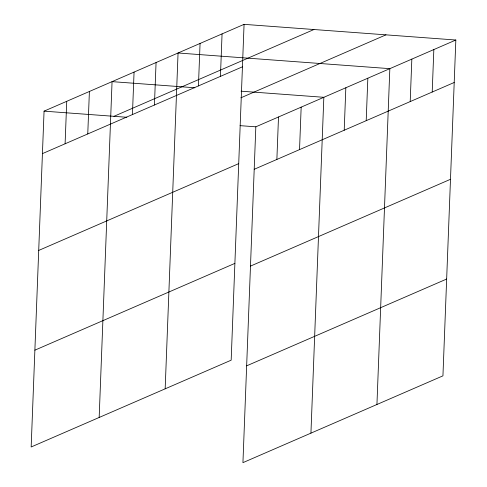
<?xml version="1.0" encoding="UTF-8"?>
<svg xmlns="http://www.w3.org/2000/svg" width="487" height="487" viewBox="0 0 487 487"><rect width="100%" height="100%" fill="white"/><g stroke="black" fill="none" stroke-linecap="round" stroke-linejoin="round"><path stroke-width="0.73" d="M244.066 24.35L44.061 111.152L31.162 446.981L231.167 360.185L244.066 24.35L455.838 40.019L442.939 375.848L242.934 462.65L255.833 126.815L455.838 40.019M65.1 143.787L66.731 101.314M87.763 133.949L89.395 91.477M99.165 417.469L112.065 81.639L194.83 87.763M132.434 114.561L134.065 72.088M154.434 105.015L156.065 62.543M165.166 388.827L178.065 52.992L389.837 68.661L376.938 404.496M198.434 85.919L200.066 43.446M220.434 76.368L222.066 33.895M276.872 159.45L278.503 116.977M299.535 149.612L301.167 107.14M310.931 433.138L323.837 97.303L241.065 91.185M344.206 130.23L345.837 87.757M366.206 120.679L367.837 78.212M410.206 101.582L411.838 59.116M432.206 92.037L433.838 49.564M113.946 116.32L313.951 29.518M42.43 153.624L242.435 66.822M240.901 97.802L385.954 34.845M38.71 250.434L238.715 163.632M254.202 169.287L454.207 82.486M34.881 350.171L234.886 263.376M250.482 266.097L450.487 179.295M246.653 365.84L446.658 279.039M44.061 111.152L126.833 117.276M240.054 125.652L255.833 126.815"/></g></svg>
